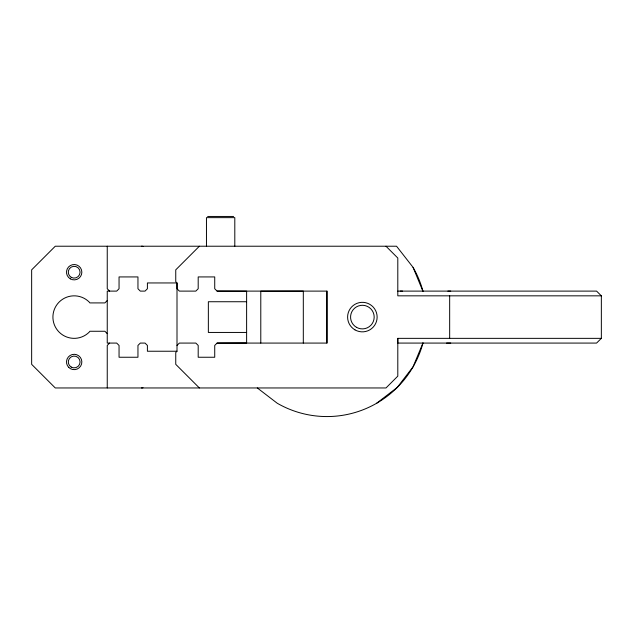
<?xml version="1.0" encoding="UTF-8"?>
<svg xmlns="http://www.w3.org/2000/svg" width="633" height="633" viewBox="0 0 633 633"><rect width="100%" height="100%" fill="white"/><g stroke="black" fill="none" stroke-linecap="round" stroke-linejoin="round"><path stroke-width="0.95" d="M177.003 345.436L179.368 343.078L195.826 343.078L198.192 345.436L198.192 357.249L214.729 357.249L214.729 345.436L217.087 343.078L326.937 343.078L326.937 291.109L217.087 291.109L214.729 288.743L214.729 276.93L198.192 276.93L198.192 288.743L195.826 291.109L179.368 291.109L177.003 288.743L177.003 282.951L175.752 281.693L175.752 269.848L199.371 246.221M601.35 338.354L397.801 338.354L397.801 343.078L596.579 343.078L601.35 338.354L601.35 295.833L596.579 291.109L397.801 291.109M107.246 300.556L104.88 302.914L89.862 302.914L89.206 302.06A21.261 21.261 0 0 0 59.138 302.06A21.261 21.261 0 0 0 59.138 332.127A21.261 21.261 0 0 0 89.206 332.127L89.862 331.265L104.88 331.265L107.246 333.623M109.604 343.078L107.246 345.436L107.246 387.958M177.003 351.236L147.402 351.236L147.402 345.436L145.036 343.078L140.312 343.078L137.954 345.436L137.954 357.249L119.051 357.249L119.051 345.436L116.694 343.078L107.246 343.078L107.246 291.109L116.694 291.109L119.051 288.743L119.051 276.93L137.954 276.93L137.954 288.743L140.312 291.109L145.036 291.109L147.402 288.743L147.402 282.951L177.003 282.951L177.003 351.236L175.752 352.486L175.752 364.339L199.371 387.958M376.659 403.221L397.255 387.412L413.064 366.816L423.026 342.825A99.452 99.452 0 0 1 277.207 403.221L257.322 387.958M446.574 343.078L450.712 343.078M450.712 291.109L447.879 291.109M217.087 343.078L246.617 342.959M207.64 216.454L233.624 216.454M400.167 291.109L402.525 291.109M601.35 295.833L397.801 295.833L397.801 258.035L385.995 246.221M246.617 301.735L208.352 301.735L208.352 332.444L246.617 332.444M217.087 291.109L246.617 291.18L246.617 343.078M109.604 291.109L107.246 288.743L107.246 246.221M422.994 291.354A99.452 99.452 0 0 0 413.064 267.363L396.551 246.221L55.277 246.221L31.65 269.848L31.65 364.339L55.277 387.958L385.995 387.958L397.801 376.144L397.801 338.354M413.064 267.363L422.963 291.354M449.667 295.833L449.667 338.354M326.937 291.109L326.937 343.078M303.31 343.078L303.31 291.109L260.788 291.156L260.788 343.078M234.803 246.221L234.803 217.641L206.461 217.641L206.461 246.221M141.499 246.221A5.903 5.903 0 0 1 143.026 246.427M143.026 387.76A5.903 5.903 0 0 1 141.499 387.958M71.22 277.325A5.903 5.903 0 0 0 80.075 272.206A5.903 5.903 0 0 0 71.22 267.094A5.903 5.903 0 0 0 71.22 277.325M71.22 367.085A5.903 5.903 0 0 0 80.075 361.973A5.903 5.903 0 0 0 71.22 356.862A5.903 5.903 0 0 0 71.22 367.085M356.466 327.316A11.813 11.813 0 0 0 374.182 317.093A11.813 11.813 0 0 0 356.466 306.863A11.813 11.813 0 0 0 356.466 327.316M354.986 329.88A14.765 14.765 0 0 0 377.133 317.093A14.765 14.765 0 0 0 354.986 304.307A14.765 14.765 0 0 0 354.986 329.88M70.334 278.852A7.675 7.675 0 0 0 81.847 272.206A7.675 7.675 0 0 0 70.334 265.559A7.675 7.675 0 0 0 70.334 278.852M68.744 367.401A7.675 7.675 0 0 0 81.586 363.959A7.675 7.675 0 0 0 72.186 354.559A7.675 7.675 0 0 0 68.744 367.401"/></g></svg>
